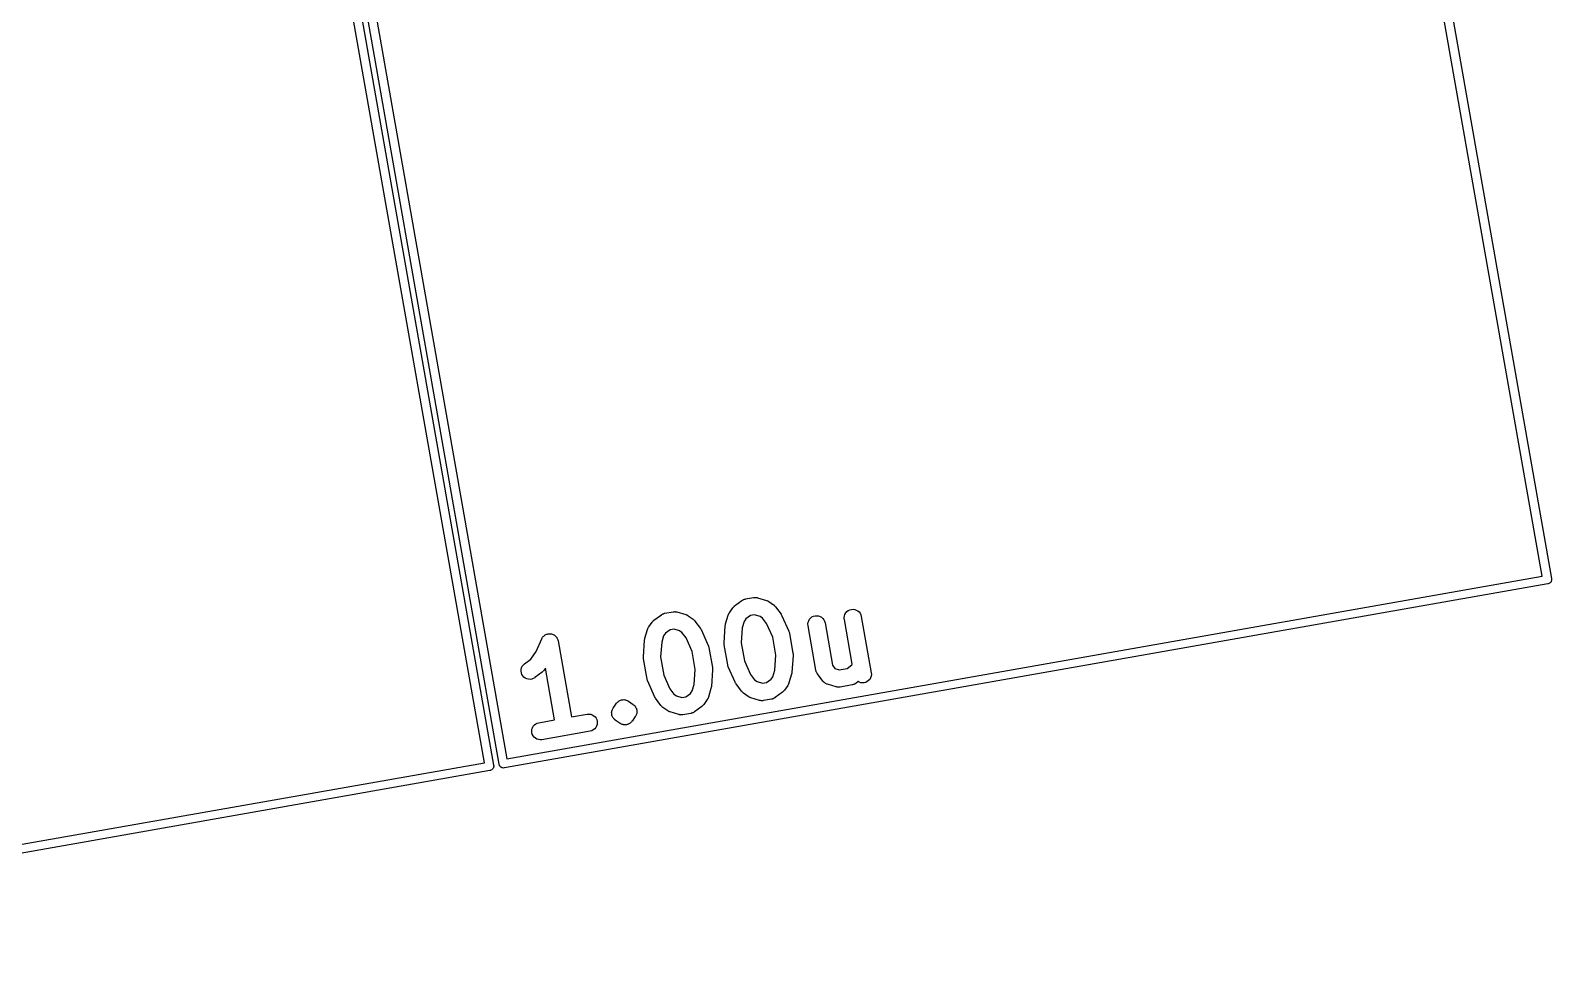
# Model space of a CAD drawing. Extents: x 61 to 358, y -137 to -43.
# Drawn here: x 331.41 to 358.39, y -109.49 to -93.11 of the extents above; entities that cross this region are included whole.
import ezdxf

# ---------------------------------------------------------------- set-up
doc = ezdxf.new("R2010")
doc.units = 0
doc.header["$MEASUREMENT"] = 0
doc.layers.add('BLACK', color=7, linetype='CONTINUOUS')

msp = doc.modelspace()

# ---------------------------------------------------------------- linework, layer by layer
at = {"layer": 'BLACK', "linetype": 'CONTINUOUS'}
for p, q in [((358.224, -102.784), (354.987, -84.4234)), ((355.124, -84.3255), (358.387, -102.829)), ((336.364, -87.6335), (339.626, -106.137)), ((339.726, -106.119), (336.464, -87.6159)), ((336.626, -87.6608), (339.864, -106.021)), ((339.464, -106.092), (336.226, -87.7314)), ((358.322, -102.921), (339.819, -106.184)), ((339.864, -106.021), (358.224, -102.784)), ((358.326, -102.921), (358.322, -102.921)), ((358.329, -102.92), (358.326, -102.921)), ((358.34, -102.917), (358.329, -102.92)), ((358.329, -102.92), (358.329, -102.92)), ((358.354, -102.91), (358.34, -102.917)), ((358.365, -102.901), (358.354, -102.91)), ((358.375, -102.889), (358.365, -102.901)), ((358.376, -102.888), (358.375, -102.889)), ((358.379, -102.883), (358.376, -102.888)), ((358.383, -102.876), (358.379, -102.883)), ((358.387, -102.864), (358.383, -102.876)), ((358.387, -102.829), (358.388, -102.832)), ((358.389, -102.847), (358.387, -102.862)), ((358.387, -102.862), (358.387, -102.864)), ((358.388, -102.832), (358.388, -102.836)), ((358.388, -102.836), (358.388, -102.836)), ((358.388, -102.836), (358.389, -102.847)), ((343.895, -103.32), (343.901, -103.314)), ((343.901, -103.314), (344.031, -103.217)), ((344.031, -103.217), (344.033, -103.216)), ((344.033, -103.216), (344.037, -103.214)), ((344.037, -103.214), (344.04, -103.211)), ((344.04, -103.211), (344.05, -103.206)), ((344.05, -103.206), (344.059, -103.201)), ((344.059, -103.201), (344.063, -103.2)), ((344.063, -103.2), (344.067, -103.198)), ((344.067, -103.198), (344.077, -103.195)), ((344.077, -103.195), (344.087, -103.191)), ((344.087, -103.191), (344.091, -103.191)), ((344.091, -103.191), (344.096, -103.19)), ((344.096, -103.19), (344.238, -103.164)), ((344.238, -103.164), (344.241, -103.164)), ((344.241, -103.164), (344.245, -103.164)), ((344.245, -103.164), (344.249, -103.163)), ((344.249, -103.163), (344.26, -103.163)), ((344.26, -103.163), (344.27, -103.162)), ((344.27, -103.162), (344.275, -103.163)), ((344.275, -103.163), (344.279, -103.163)), ((344.279, -103.163), (344.289, -103.165)), ((344.289, -103.165), (344.3, -103.166)), ((344.3, -103.166), (344.304, -103.167)), ((344.304, -103.167), (344.308, -103.168)), ((344.308, -103.168), (344.464, -103.215)), ((344.464, -103.215), (344.466, -103.215)), ((344.466, -103.215), (344.474, -103.219)), ((344.474, -103.219), (344.482, -103.221)), ((344.482, -103.221), (344.488, -103.224)), ((344.488, -103.224), (344.493, -103.227)), ((344.493, -103.227), (344.5, -103.232)), ((344.5, -103.232), (344.508, -103.236)), ((344.508, -103.236), (344.592, -103.295)), ((344.592, -103.295), (344.594, -103.296)), ((344.594, -103.296), (344.6, -103.302)), ((344.6, -103.302), (344.607, -103.307)), ((344.607, -103.307), (344.611, -103.311)), ((344.611, -103.311), (344.616, -103.316)), ((344.616, -103.316), (344.621, -103.322)), ((342.444, -103.593), (342.449, -103.586)), ((342.449, -103.586), (342.454, -103.582)), ((342.454, -103.582), (342.458, -103.577)), ((342.458, -103.577), (342.465, -103.572)), ((342.465, -103.572), (342.471, -103.566)), ((342.471, -103.566), (342.602, -103.469)), ((342.602, -103.469), (342.604, -103.468)), ((342.604, -103.468), (342.607, -103.466)), ((342.607, -103.466), (342.611, -103.463)), ((342.611, -103.463), (342.62, -103.458)), ((342.62, -103.458), (342.629, -103.453)), ((342.629, -103.453), (342.633, -103.452)), ((342.633, -103.452), (342.638, -103.45)), ((342.638, -103.45), (342.648, -103.447)), ((342.648, -103.447), (342.657, -103.443)), ((342.657, -103.443), (342.662, -103.443)), ((342.662, -103.443), (342.666, -103.442)), ((342.666, -103.442), (342.809, -103.416)), ((342.809, -103.416), (342.811, -103.416)), ((342.811, -103.416), (342.816, -103.416)), ((342.816, -103.416), (342.82, -103.415)), ((342.82, -103.415), (342.83, -103.415)), ((342.83, -103.415), (342.841, -103.414)), ((342.841, -103.414), (342.845, -103.415)), ((342.845, -103.415), (342.85, -103.415)), ((342.85, -103.415), (342.86, -103.417)), ((342.86, -103.417), (342.87, -103.418)), ((342.87, -103.418), (342.875, -103.42)), ((342.875, -103.42), (342.879, -103.42)), ((342.879, -103.42), (343.035, -103.467)), ((343.035, -103.467), (343.037, -103.467)), ((343.037, -103.467), (343.044, -103.471)), ((343.044, -103.471), (343.053, -103.473)), ((343.053, -103.473), (343.058, -103.476)), ((343.058, -103.476), (343.064, -103.479)), ((343.064, -103.479), (343.071, -103.484)), ((343.071, -103.484), (343.079, -103.488)), ((343.079, -103.488), (343.163, -103.547)), ((343.163, -103.547), (343.164, -103.548)), ((343.164, -103.548), (343.171, -103.554)), ((343.171, -103.554), (343.178, -103.559)), ((343.178, -103.559), (343.182, -103.563)), ((343.182, -103.563), (343.187, -103.568)), ((343.187, -103.568), (343.192, -103.574)), ((343.192, -103.574), (343.198, -103.581)), ((343.198, -103.581), (343.294, -103.711)), ((343.74, -103.632), (343.787, -103.477)), ((343.787, -103.475), (343.791, -103.467)), ((343.787, -103.477), (343.787, -103.475)), ((343.791, -103.467), (343.793, -103.459)), ((343.793, -103.459), (343.796, -103.453)), ((343.796, -103.453), (343.799, -103.447)), ((343.799, -103.447), (343.804, -103.44)), ((343.804, -103.44), (343.808, -103.433)), ((343.808, -103.433), (343.867, -103.349)), ((343.867, -103.349), (343.868, -103.347)), ((343.868, -103.347), (343.874, -103.341)), ((343.874, -103.341), (343.879, -103.334)), ((343.879, -103.334), (343.884, -103.33)), ((343.884, -103.33), (343.888, -103.325)), ((343.888, -103.325), (343.895, -103.32)), ((344.072, -103.588), (344.037, -103.703)), ((344.102, -103.544), (344.072, -103.588)), ((344.184, -103.483), (344.102, -103.544)), ((344.256, -103.471), (344.184, -103.483)), ((344.353, -103.5), (344.256, -103.471)), ((344.397, -103.53), (344.353, -103.5)), ((344.469, -103.627), (344.397, -103.53)), ((344.621, -103.322), (344.627, -103.329)), ((344.627, -103.329), (344.724, -103.459)), ((344.724, -103.459), (344.725, -103.461)), ((344.725, -103.461), (344.725, -103.461)), ((344.725, -103.461), (344.726, -103.462)), ((344.726, -103.462), (344.733, -103.474)), ((344.733, -103.474), (344.74, -103.487)), ((344.74, -103.487), (344.74, -103.487)), ((344.74, -103.487), (344.74, -103.488)), ((344.74, -103.488), (344.862, -103.761)), ((345.205, -103.603), (345.215, -103.575)), ((345.215, -103.575), (345.23, -103.55)), ((345.23, -103.55), (345.249, -103.527)), ((345.249, -103.527), (345.273, -103.509)), ((345.273, -103.509), (345.3, -103.496)), ((345.3, -103.496), (345.328, -103.488)), ((345.328, -103.488), (345.358, -103.486)), ((345.358, -103.486), (345.387, -103.49)), ((345.387, -103.49), (345.416, -103.499)), ((345.416, -103.499), (345.442, -103.514)), ((345.442, -103.514), (345.464, -103.533)), ((345.464, -103.533), (345.482, -103.557)), ((345.482, -103.557), (345.496, -103.583)), ((345.496, -103.583), (345.504, -103.612)), ((345.845, -103.52), (345.849, -103.49)), ((345.846, -103.549), (345.845, -103.52)), ((345.847, -103.551), (345.846, -103.549)), ((345.987, -104.347), (345.847, -103.551)), ((345.849, -103.49), (345.858, -103.462)), ((345.858, -103.462), (345.873, -103.436)), ((345.873, -103.436), (345.893, -103.414)), ((345.893, -103.414), (345.916, -103.396)), ((345.916, -103.396), (345.943, -103.382)), ((345.943, -103.382), (345.972, -103.375)), ((345.972, -103.375), (346.001, -103.373)), ((346.001, -103.373), (346.031, -103.376)), ((346.031, -103.376), (346.059, -103.386)), ((346.059, -103.386), (346.085, -103.4)), ((346.085, -103.4), (346.107, -103.42)), ((346.107, -103.42), (346.126, -103.443)), ((346.126, -103.443), (346.139, -103.47)), ((346.139, -103.47), (346.147, -103.498)), ((346.147, -103.498), (346.323, -104.499)), ((340.496, -103.868), (340.506, -103.857)), ((340.506, -103.857), (340.516, -103.846)), ((340.516, -103.846), (340.527, -103.837)), ((340.516, -103.846), (340.516, -103.846)), ((340.516, -103.846), (340.516, -103.846)), ((340.527, -103.837), (340.539, -103.828)), ((340.539, -103.828), (340.552, -103.821)), ((340.539, -103.828), (340.539, -103.828)), ((340.539, -103.828), (340.539, -103.828)), ((340.552, -103.821), (340.566, -103.815)), ((340.566, -103.815), (340.58, -103.811)), ((340.566, -103.815), (340.566, -103.815)), ((340.566, -103.815), (340.566, -103.815)), ((340.58, -103.811), (340.595, -103.807)), ((340.595, -103.807), (340.609, -103.806)), ((340.595, -103.807), (340.595, -103.807)), ((340.595, -103.807), (340.595, -103.807)), ((340.609, -103.806), (340.624, -103.805)), ((340.624, -103.805), (340.625, -103.805)), ((340.624, -103.805), (340.624, -103.805)), ((340.625, -103.805), (340.639, -103.807)), ((340.639, -103.807), (340.654, -103.808)), ((340.654, -103.808), (340.654, -103.809)), ((340.654, -103.809), (340.654, -103.809)), ((340.654, -103.809), (340.668, -103.813)), ((340.668, -103.813), (340.682, -103.818)), ((340.682, -103.818), (340.682, -103.818)), ((340.682, -103.818), (340.682, -103.818)), ((340.682, -103.818), (340.694, -103.825)), ((340.694, -103.825), (340.708, -103.833)), ((340.708, -103.833), (340.708, -103.833)), ((340.708, -103.833), (340.708, -103.833)), ((340.708, -103.833), (340.719, -103.842)), ((340.719, -103.842), (340.73, -103.852)), ((340.73, -103.852), (340.73, -103.852)), ((340.73, -103.852), (340.731, -103.852)), ((340.731, -103.852), (340.739, -103.863)), ((342.311, -103.884), (342.357, -103.729)), ((342.357, -103.729), (342.358, -103.727)), ((342.358, -103.727), (342.361, -103.719)), ((342.361, -103.719), (342.364, -103.711)), ((342.364, -103.711), (342.367, -103.705)), ((342.367, -103.705), (342.37, -103.7)), ((342.37, -103.7), (342.374, -103.692)), ((342.374, -103.692), (342.379, -103.685)), ((342.379, -103.685), (342.437, -103.601)), ((342.437, -103.601), (342.439, -103.599)), ((342.439, -103.599), (342.444, -103.593)), ((342.642, -103.84), (342.608, -103.955)), ((342.673, -103.796), (342.642, -103.84)), ((342.755, -103.735), (342.673, -103.796)), ((342.827, -103.723), (342.755, -103.735)), ((342.924, -103.752), (342.827, -103.723)), ((342.967, -103.782), (342.924, -103.752)), ((343.039, -103.879), (342.967, -103.782)), ((343.294, -103.711), (343.295, -103.713)), ((343.295, -103.713), (343.296, -103.713)), ((343.296, -103.713), (343.296, -103.714)), ((343.296, -103.714), (343.303, -103.726)), ((343.303, -103.726), (343.31, -103.739)), ((343.31, -103.739), (343.311, -103.739)), ((343.311, -103.739), (343.311, -103.74)), ((343.311, -103.74), (343.433, -104.013)), ((343.713, -103.964), (343.735, -103.665)), ((343.735, -103.662), (343.737, -103.648)), ((343.735, -103.663), (343.735, -103.662)), ((343.735, -103.662), (343.735, -103.662)), ((343.735, -103.665), (343.735, -103.663)), ((343.737, -103.648), (343.74, -103.634)), ((343.74, -103.633), (343.74, -103.632)), ((343.74, -103.634), (343.74, -103.633)), ((344.037, -103.703), (344.019, -103.966)), ((344.576, -103.868), (344.469, -103.627)), ((344.862, -103.761), (344.863, -103.763)), ((344.863, -103.763), (344.864, -103.766)), ((344.864, -103.766), (344.865, -103.768)), ((344.865, -103.768), (344.868, -103.78)), ((344.868, -103.78), (344.872, -103.791)), ((344.872, -103.791), (344.872, -103.794)), ((344.872, -103.794), (344.873, -103.797)), ((344.873, -103.797), (344.936, -104.154)), ((345.201, -103.633), (345.205, -103.603)), ((345.203, -103.663), (345.201, -103.633)), ((345.204, -103.665), (345.203, -103.663)), ((345.342, -104.451), (345.204, -103.665)), ((345.504, -103.612), (345.636, -104.363)), ((340.286, -104.257), (340.381, -104.122)), ((340.381, -104.122), (340.48, -103.896)), ((340.48, -103.896), (340.481, -103.894)), ((340.481, -103.894), (340.489, -103.881)), ((340.481, -103.894), (340.481, -103.894)), ((340.481, -103.894), (340.481, -103.894)), ((340.481, -103.894), (340.481, -103.894)), ((340.489, -103.881), (340.496, -103.868)), ((340.496, -103.868), (340.496, -103.868)), ((340.496, -103.868), (340.496, -103.868)), ((340.739, -103.863), (340.749, -103.875)), ((340.749, -103.875), (340.749, -103.876)), ((340.749, -103.876), (340.749, -103.876)), ((340.749, -103.876), (340.755, -103.888)), ((340.755, -103.888), (340.762, -103.902)), ((340.762, -103.902), (340.762, -103.902)), ((340.762, -103.902), (340.762, -103.902)), ((340.762, -103.902), (340.766, -103.916)), ((340.766, -103.916), (340.77, -103.931)), ((340.77, -103.931), (341.008, -105.281)), ((342.284, -104.216), (342.305, -103.917)), ((342.305, -103.914), (342.308, -103.9)), ((342.305, -103.915), (342.305, -103.914)), ((342.305, -103.914), (342.305, -103.914)), ((342.305, -103.917), (342.305, -103.915)), ((342.308, -103.9), (342.311, -103.886)), ((342.311, -103.885), (342.311, -103.884)), ((342.311, -103.886), (342.311, -103.885)), ((342.608, -103.955), (342.589, -104.218)), ((343.147, -104.12), (343.039, -103.879)), ((343.203, -104.441), (343.147, -104.12)), ((343.433, -104.013), (343.434, -104.015)), ((343.434, -104.015), (343.435, -104.018)), ((343.435, -104.018), (343.436, -104.02)), ((343.436, -104.02), (343.439, -104.032)), ((343.439, -104.032), (343.443, -104.043)), ((343.443, -104.043), (343.443, -104.046)), ((343.443, -104.046), (343.444, -104.049)), ((343.444, -104.049), (343.507, -104.406)), ((343.714, -103.966), (343.713, -103.964)), ((343.713, -103.969), (343.714, -103.966)), ((343.714, -103.981), (343.713, -103.969)), ((343.714, -103.993), (343.714, -103.981)), ((343.715, -103.996), (343.714, -103.993)), ((343.715, -103.999), (343.715, -103.996)), ((343.715, -104.001), (343.715, -103.999)), ((343.778, -104.358), (343.715, -104.001)), ((344.019, -103.966), (344.075, -104.287)), ((344.633, -104.188), (344.576, -103.868)), ((340.123, -104.41), (340.136, -104.383)), ((340.136, -104.383), (340.154, -104.359)), ((340.154, -104.359), (340.176, -104.339)), ((340.176, -104.339), (340.286, -104.257)), ((342.284, -104.218), (342.284, -104.216)), ((342.284, -104.221), (342.284, -104.218)), ((342.285, -104.233), (342.284, -104.221)), ((342.285, -104.245), (342.285, -104.233)), ((342.285, -104.248), (342.285, -104.245)), ((342.286, -104.251), (342.285, -104.248)), ((342.286, -104.253), (342.286, -104.251)), ((342.349, -104.61), (342.286, -104.253)), ((342.589, -104.218), (342.646, -104.539)), ((343.779, -104.361), (343.778, -104.358)), ((343.779, -104.363), (343.779, -104.361)), ((343.783, -104.375), (343.779, -104.363)), ((343.786, -104.387), (343.783, -104.375)), ((343.788, -104.389), (343.786, -104.387)), ((343.788, -104.392), (343.788, -104.389)), ((343.789, -104.394), (343.788, -104.392)), ((343.911, -104.667), (343.789, -104.394)), ((344.075, -104.287), (344.183, -104.528)), ((344.614, -104.452), (344.633, -104.188)), ((344.938, -104.191), (344.917, -104.49)), ((344.936, -104.154), (344.937, -104.156)), ((344.937, -104.156), (344.937, -104.159)), ((344.937, -104.159), (344.937, -104.161)), ((344.937, -104.161), (344.938, -104.174)), ((344.938, -104.174), (344.938, -104.186)), ((344.938, -104.186), (344.938, -104.189)), ((344.938, -104.189), (344.938, -104.191)), ((345.636, -104.363), (345.681, -104.423)), ((345.897, -104.419), (345.979, -104.359)), ((345.979, -104.359), (345.987, -104.347)), ((340.115, -104.468), (340.116, -104.439)), ((340.119, -104.498), (340.115, -104.468)), ((340.116, -104.439), (340.123, -104.41)), ((340.129, -104.526), (340.119, -104.498)), ((340.144, -104.551), (340.129, -104.526)), ((340.164, -104.574), (340.144, -104.551)), ((340.187, -104.592), (340.164, -104.574)), ((340.214, -104.605), (340.187, -104.592)), ((340.243, -104.612), (340.214, -104.605)), ((340.273, -104.614), (340.243, -104.612)), ((340.302, -104.61), (340.273, -104.614)), ((340.33, -104.6), (340.302, -104.61)), ((340.356, -104.585), (340.33, -104.6)), ((340.358, -104.584), (340.356, -104.585)), ((340.488, -104.487), (340.358, -104.584)), ((340.494, -104.482), (340.488, -104.487)), ((340.501, -104.476), (340.494, -104.482)), ((340.505, -104.472), (340.501, -104.476)), ((340.51, -104.467), (340.505, -104.472)), ((340.515, -104.46), (340.51, -104.467)), ((340.521, -104.454), (340.515, -104.46)), ((340.522, -104.452), (340.521, -104.454)), ((340.546, -104.417), (340.522, -104.452)), ((340.708, -105.334), (340.546, -104.417)), ((342.35, -104.613), (342.349, -104.61)), ((342.35, -104.616), (342.35, -104.613)), ((342.354, -104.627), (342.35, -104.616)), ((342.357, -104.639), (342.354, -104.627)), ((342.358, -104.641), (342.357, -104.639)), ((342.359, -104.644), (342.358, -104.641)), ((342.36, -104.646), (342.359, -104.644)), ((342.482, -104.919), (342.36, -104.646)), ((342.646, -104.539), (342.753, -104.78)), ((343.185, -104.704), (343.203, -104.441)), ((343.509, -104.443), (343.488, -104.742)), ((343.507, -104.406), (343.507, -104.408)), ((343.507, -104.408), (343.507, -104.411)), ((343.507, -104.411), (343.508, -104.414)), ((343.508, -104.414), (343.508, -104.426)), ((343.508, -104.426), (343.509, -104.438)), ((343.509, -104.438), (343.509, -104.441)), ((343.509, -104.441), (343.509, -104.443)), ((343.912, -104.668), (343.911, -104.667)), ((343.919, -104.681), (343.912, -104.668)), ((343.912, -104.668), (343.912, -104.668)), ((344.183, -104.528), (344.255, -104.625)), ((344.255, -104.625), (344.298, -104.655)), ((344.298, -104.655), (344.396, -104.684)), ((344.468, -104.671), (344.549, -104.611)), ((344.549, -104.611), (344.58, -104.567)), ((344.58, -104.567), (344.614, -104.452)), ((344.911, -104.522), (344.865, -104.678)), ((344.912, -104.521), (344.911, -104.522)), ((344.911, -104.522), (344.911, -104.522)), ((344.914, -104.507), (344.912, -104.521)), ((344.917, -104.493), (344.914, -104.507)), ((344.917, -104.49), (344.917, -104.492)), ((344.917, -104.492), (344.917, -104.493)), ((344.917, -104.493), (344.917, -104.493)), ((345.343, -104.455), (345.342, -104.451)), ((345.344, -104.46), (345.343, -104.455)), ((345.347, -104.469), (345.344, -104.46)), ((345.35, -104.48), (345.347, -104.469)), ((345.352, -104.484), (345.35, -104.48)), ((345.354, -104.488), (345.352, -104.484)), ((345.359, -104.497), (345.354, -104.488)), ((345.364, -104.506), (345.359, -104.497)), ((345.366, -104.51), (345.364, -104.506)), ((345.369, -104.513), (345.366, -104.51)), ((345.37, -104.515), (345.369, -104.513)), ((345.467, -104.646), (345.37, -104.515)), ((345.469, -104.648), (345.467, -104.646)), ((345.471, -104.651), (345.469, -104.648)), ((345.479, -104.659), (345.471, -104.651)), ((345.487, -104.668), (345.479, -104.659)), ((345.489, -104.67), (345.487, -104.668)), ((345.681, -104.423), (345.754, -104.445)), ((345.754, -104.445), (345.897, -104.419)), ((346.092, -104.654), (346.05, -104.686)), ((346.111, -104.665), (346.092, -104.654)), ((346.14, -104.674), (346.111, -104.665)), ((346.227, -104.668), (346.199, -104.676)), ((346.254, -104.655), (346.227, -104.668)), ((346.278, -104.637), (346.254, -104.655)), ((346.297, -104.614), (346.278, -104.637)), ((346.312, -104.588), (346.297, -104.614)), ((346.322, -104.56), (346.312, -104.588)), ((346.326, -104.531), (346.322, -104.56)), ((346.323, -104.499), (346.324, -104.501)), ((346.324, -104.501), (346.326, -104.531)), ((342.482, -104.92), (342.482, -104.919)), ((342.489, -104.933), (342.482, -104.92)), ((342.482, -104.92), (342.482, -104.92)), ((342.496, -104.945), (342.489, -104.933)), ((342.753, -104.78), (342.825, -104.877)), ((342.825, -104.877), (342.869, -104.907)), ((342.869, -104.907), (342.966, -104.936)), ((342.966, -104.936), (343.038, -104.923)), ((343.038, -104.923), (343.12, -104.863)), ((343.12, -104.863), (343.15, -104.819)), ((343.15, -104.819), (343.185, -104.704)), ((343.435, -104.932), (343.432, -104.94)), ((343.482, -104.774), (343.435, -104.93)), ((343.435, -104.93), (343.435, -104.932)), ((343.485, -104.759), (343.482, -104.773)), ((343.482, -104.773), (343.482, -104.774)), ((343.482, -104.774), (343.482, -104.774)), ((343.487, -104.745), (343.485, -104.759)), ((343.488, -104.744), (343.487, -104.745)), ((343.487, -104.745), (343.487, -104.745)), ((343.488, -104.742), (343.488, -104.744)), ((343.926, -104.693), (343.919, -104.681)), ((343.927, -104.694), (343.926, -104.693)), ((343.926, -104.693), (343.926, -104.693)), ((343.928, -104.696), (343.927, -104.694)), ((344.025, -104.826), (343.928, -104.696)), ((344.03, -104.832), (344.025, -104.826)), ((344.036, -104.839), (344.03, -104.832)), ((344.04, -104.843), (344.036, -104.839)), ((344.045, -104.848), (344.04, -104.843)), ((344.051, -104.853), (344.045, -104.848)), ((344.058, -104.859), (344.051, -104.853)), ((344.06, -104.86), (344.058, -104.859)), ((344.144, -104.919), (344.06, -104.86)), ((344.151, -104.923), (344.144, -104.919)), ((344.158, -104.928), (344.151, -104.923)), ((344.164, -104.931), (344.158, -104.928)), ((344.17, -104.934), (344.164, -104.931)), ((344.178, -104.936), (344.17, -104.934)), ((344.186, -104.94), (344.178, -104.936)), ((344.396, -104.684), (344.468, -104.671)), ((344.62, -104.938), (344.619, -104.939)), ((344.751, -104.841), (344.62, -104.938)), ((344.757, -104.835), (344.751, -104.841)), ((344.764, -104.83), (344.757, -104.835)), ((344.768, -104.825), (344.764, -104.83)), ((344.773, -104.821), (344.768, -104.825)), ((344.778, -104.814), (344.773, -104.821)), ((344.784, -104.808), (344.778, -104.814)), ((344.785, -104.806), (344.784, -104.808)), ((344.844, -104.722), (344.785, -104.806)), ((344.848, -104.714), (344.844, -104.722)), ((344.853, -104.707), (344.848, -104.714)), ((344.855, -104.702), (344.853, -104.707)), ((344.858, -104.696), (344.855, -104.702)), ((344.861, -104.688), (344.858, -104.696)), ((344.864, -104.68), (344.861, -104.688)), ((344.865, -104.678), (344.864, -104.68)), ((345.492, -104.672), (345.489, -104.67)), ((345.501, -104.678), (345.492, -104.672)), ((345.51, -104.685), (345.501, -104.678)), ((345.513, -104.687), (345.51, -104.685)), ((345.516, -104.689), (345.513, -104.687)), ((345.527, -104.693), (345.516, -104.689)), ((345.537, -104.698), (345.527, -104.693)), ((345.54, -104.699), (345.537, -104.698)), ((345.544, -104.7), (345.54, -104.699)), ((345.546, -104.701), (345.544, -104.7)), ((345.701, -104.747), (345.546, -104.701)), ((345.706, -104.748), (345.701, -104.747)), ((345.71, -104.749), (345.706, -104.748)), ((345.72, -104.751), (345.71, -104.749)), ((345.73, -104.753), (345.72, -104.751)), ((345.735, -104.753), (345.73, -104.753)), ((345.739, -104.753), (345.735, -104.753)), ((345.75, -104.753), (345.739, -104.753)), ((345.76, -104.753), (345.75, -104.753)), ((345.764, -104.752), (345.76, -104.753)), ((345.769, -104.751), (345.764, -104.752)), ((345.771, -104.751), (345.769, -104.751)), ((345.985, -104.713), (345.771, -104.751)), ((345.99, -104.712), (345.985, -104.713)), ((345.994, -104.711), (345.99, -104.712)), ((346.004, -104.708), (345.994, -104.711)), ((346.014, -104.705), (346.004, -104.708)), ((346.018, -104.703), (346.014, -104.705)), ((346.022, -104.702), (346.018, -104.703)), ((346.031, -104.697), (346.022, -104.702)), ((346.041, -104.692), (346.031, -104.697)), ((346.044, -104.689), (346.041, -104.692)), ((346.048, -104.687), (346.044, -104.689)), ((346.05, -104.686), (346.048, -104.687)), ((346.169, -104.678), (346.14, -104.674)), ((346.199, -104.676), (346.169, -104.678)), ((341.72, -105.205), (341.722, -105.191)), ((341.72, -105.206), (341.72, -105.205)), ((341.721, -105.221), (341.72, -105.206)), ((341.72, -105.206), (341.72, -105.206)), ((341.722, -105.191), (341.724, -105.177)), ((341.724, -105.176), (341.729, -105.162)), ((341.724, -105.177), (341.724, -105.176)), ((341.724, -105.176), (341.724, -105.176)), ((341.729, -105.162), (341.733, -105.149)), ((341.733, -105.149), (341.733, -105.148)), ((341.733, -105.148), (341.734, -105.148)), ((341.734, -105.148), (341.741, -105.135)), ((341.741, -105.135), (341.748, -105.123)), ((341.748, -105.123), (341.807, -105.039)), ((341.807, -105.038), (341.808, -105.037)), ((341.807, -105.039), (341.807, -105.038)), ((341.807, -105.038), (341.807, -105.038)), ((341.807, -105.038), (341.807, -105.038)), ((341.808, -105.037), (341.817, -105.026)), ((341.808, -105.037), (341.808, -105.037)), ((341.808, -105.037), (341.808, -105.037)), ((341.808, -105.037), (341.808, -105.037)), ((341.817, -105.026), (341.827, -105.015)), ((341.827, -105.015), (341.827, -105.015)), ((341.827, -105.015), (341.827, -105.015)), ((341.827, -105.015), (341.827, -105.015)), ((341.827, -105.015), (341.828, -105.015)), ((341.828, -105.015), (341.839, -105.006)), ((341.839, -105.006), (341.85, -104.997)), ((341.85, -104.997), (341.851, -104.997)), ((341.851, -104.996), (341.864, -104.99)), ((341.851, -104.997), (341.851, -104.996)), ((341.851, -104.997), (341.851, -104.997)), ((341.851, -104.997), (341.851, -104.997)), ((341.864, -104.99), (341.877, -104.984)), ((341.877, -104.984), (341.878, -104.983)), ((341.877, -104.984), (341.877, -104.984)), ((341.877, -104.984), (341.877, -104.984)), ((341.878, -104.983), (341.892, -104.98)), ((341.878, -104.983), (341.878, -104.983)), ((341.892, -104.98), (341.906, -104.976)), ((341.906, -104.976), (341.906, -104.976)), ((341.906, -104.976), (341.906, -104.976)), ((341.906, -104.976), (341.906, -104.976)), ((341.906, -104.976), (341.907, -104.976)), ((341.907, -104.976), (341.921, -104.975)), ((341.921, -104.975), (341.935, -104.974)), ((341.935, -104.974), (341.936, -104.974)), ((341.935, -104.974), (341.935, -104.974)), ((341.936, -104.974), (341.936, -104.974)), ((341.936, -104.974), (341.936, -104.974)), ((341.936, -104.974), (341.951, -104.976)), ((341.951, -104.976), (341.965, -104.977)), ((341.965, -104.977), (341.965, -104.977)), ((341.965, -104.977), (341.965, -104.977)), ((341.965, -104.977), (341.966, -104.977)), ((341.966, -104.977), (341.966, -104.977)), ((341.966, -104.977), (341.979, -104.982)), ((341.979, -104.982), (341.993, -104.987)), ((341.993, -104.987), (341.993, -104.987)), ((341.993, -104.987), (341.993, -104.987)), ((341.993, -104.987), (341.994, -104.987)), ((341.994, -104.987), (341.994, -104.987)), ((341.994, -104.987), (342.006, -104.994)), ((342.006, -104.994), (342.019, -105.001)), ((342.019, -105.001), (342.103, -105.06)), ((342.103, -105.06), (342.104, -105.061)), ((342.104, -105.061), (342.104, -105.061)), ((342.104, -105.061), (342.104, -105.061)), ((342.104, -105.061), (342.105, -105.061)), ((342.105, -105.061), (342.116, -105.071)), ((342.116, -105.071), (342.126, -105.08)), ((342.126, -105.08), (342.127, -105.081)), ((342.127, -105.081), (342.127, -105.081)), ((342.127, -105.081), (342.136, -105.092)), ((342.136, -105.092), (342.145, -105.104)), ((342.145, -105.104), (342.145, -105.104)), ((342.145, -105.104), (342.145, -105.105)), ((342.145, -105.105), (342.151, -105.117)), ((342.151, -105.117), (342.158, -105.13)), ((342.158, -105.13), (342.158, -105.131)), ((342.158, -105.131), (342.158, -105.131)), ((342.158, -105.131), (342.162, -105.145)), ((342.162, -105.145), (342.166, -105.159)), ((342.166, -105.204), (342.164, -105.218)), ((342.166, -105.159), (342.166, -105.159)), ((342.166, -105.159), (342.166, -105.16)), ((342.166, -105.16), (342.167, -105.174)), ((342.168, -105.19), (342.166, -105.204)), ((342.167, -105.174), (342.168, -105.189)), ((342.168, -105.189), (342.168, -105.189)), ((342.168, -105.189), (342.168, -105.19)), ((342.497, -104.945), (342.496, -104.945)), ((342.497, -104.946), (342.497, -104.945)), ((342.499, -104.948), (342.497, -104.946)), ((342.595, -105.078), (342.499, -104.948)), ((342.601, -105.084), (342.595, -105.078)), ((342.606, -105.091), (342.601, -105.084)), ((342.611, -105.096), (342.606, -105.091)), ((342.615, -105.1), (342.611, -105.096)), ((342.622, -105.105), (342.615, -105.1)), ((342.628, -105.111), (342.622, -105.105)), ((342.63, -105.112), (342.628, -105.111)), ((342.714, -105.171), (342.63, -105.112)), ((342.722, -105.175), (342.714, -105.171)), ((342.729, -105.18), (342.722, -105.175)), ((342.735, -105.183), (342.729, -105.18)), ((342.74, -105.186), (342.735, -105.183)), ((342.748, -105.188), (342.74, -105.186)), ((342.756, -105.192), (342.748, -105.188)), ((342.758, -105.192), (342.756, -105.192)), ((342.914, -105.239), (342.758, -105.192)), ((343.159, -105.207), (343.155, -105.209)), ((343.164, -105.206), (343.159, -105.207)), ((343.173, -105.201), (343.164, -105.206)), ((343.182, -105.196), (343.173, -105.201)), ((343.185, -105.193), (343.182, -105.196)), ((343.189, -105.191), (343.185, -105.193)), ((343.191, -105.19), (343.189, -105.191)), ((343.321, -105.093), (343.191, -105.19)), ((343.328, -105.087), (343.321, -105.093)), ((343.334, -105.082), (343.328, -105.087)), ((343.339, -105.077), (343.334, -105.082)), ((343.343, -105.073), (343.339, -105.077)), ((343.348, -105.066), (343.343, -105.073)), ((343.354, -105.06), (343.348, -105.066)), ((343.355, -105.058), (343.354, -105.06)), ((343.414, -104.974), (343.355, -105.058)), ((343.418, -104.967), (343.414, -104.974)), ((343.423, -104.959), (343.418, -104.967)), ((343.426, -104.954), (343.423, -104.959)), ((343.429, -104.948), (343.426, -104.954)), ((343.432, -104.94), (343.429, -104.948)), ((344.188, -104.94), (344.186, -104.94)), ((344.343, -104.987), (344.188, -104.94)), ((344.348, -104.987), (344.343, -104.987)), ((344.352, -104.989), (344.348, -104.987)), ((344.362, -104.99), (344.352, -104.989)), ((344.372, -104.992), (344.362, -104.99)), ((344.377, -104.992), (344.372, -104.992)), ((344.381, -104.993), (344.377, -104.992)), ((344.392, -104.992), (344.381, -104.993)), ((344.402, -104.992), (344.392, -104.992)), ((344.407, -104.991), (344.402, -104.992)), ((344.411, -104.991), (344.407, -104.991)), ((344.413, -104.991), (344.411, -104.991)), ((344.556, -104.965), (344.413, -104.991)), ((344.56, -104.964), (344.556, -104.965)), ((344.565, -104.964), (344.56, -104.964)), ((344.575, -104.96), (344.565, -104.964)), ((344.585, -104.957), (344.575, -104.96)), ((344.589, -104.955), (344.585, -104.957)), ((344.593, -104.954), (344.589, -104.955)), ((344.602, -104.949), (344.593, -104.954)), ((344.611, -104.944), (344.602, -104.949)), ((344.615, -104.941), (344.611, -104.944)), ((344.619, -104.939), (344.615, -104.941)), ((340.307, -105.5), (340.317, -105.472)), ((340.317, -105.472), (340.331, -105.446)), ((340.331, -105.446), (340.351, -105.423)), ((340.351, -105.423), (340.374, -105.405)), ((340.374, -105.405), (340.401, -105.391)), ((340.401, -105.391), (340.429, -105.383)), ((340.429, -105.383), (340.708, -105.334)), ((341.008, -105.281), (341.287, -105.232)), ((341.287, -105.232), (341.289, -105.232)), ((341.289, -105.232), (341.319, -105.23)), ((341.319, -105.23), (341.348, -105.234)), ((341.348, -105.234), (341.376, -105.244)), ((341.376, -105.244), (341.402, -105.258)), ((341.402, -105.258), (341.425, -105.278)), ((341.438, -105.47), (341.419, -105.493)), ((341.425, -105.278), (341.443, -105.302)), ((341.453, -105.444), (341.438, -105.47)), ((341.443, -105.302), (341.456, -105.328)), ((341.462, -105.416), (341.453, -105.444)), ((341.456, -105.328), (341.464, -105.357)), ((341.466, -105.387), (341.462, -105.416)), ((341.464, -105.357), (341.466, -105.387)), ((341.722, -105.235), (341.721, -105.221)), ((341.722, -105.236), (341.722, -105.235)), ((341.722, -105.235), (341.722, -105.235)), ((341.726, -105.25), (341.722, -105.236)), ((341.73, -105.264), (341.726, -105.25)), ((341.73, -105.265), (341.73, -105.264)), ((341.73, -105.264), (341.73, -105.264)), ((341.737, -105.277), (341.73, -105.265)), ((341.743, -105.29), (341.737, -105.277)), ((341.743, -105.291), (341.743, -105.29)), ((341.744, -105.291), (341.743, -105.291)), ((341.752, -105.302), (341.744, -105.291)), ((341.761, -105.314), (341.752, -105.302)), ((341.762, -105.314), (341.761, -105.314)), ((341.762, -105.315), (341.762, -105.314)), ((341.773, -105.324), (341.762, -105.315)), ((341.783, -105.334), (341.773, -105.324)), ((341.784, -105.334), (341.783, -105.334)), ((341.785, -105.335), (341.784, -105.334)), ((341.784, -105.334), (341.784, -105.334)), ((341.784, -105.334), (341.784, -105.334)), ((341.869, -105.394), (341.785, -105.335)), ((341.882, -105.401), (341.869, -105.394)), ((341.894, -105.408), (341.882, -105.401)), ((341.895, -105.408), (341.894, -105.408)), ((341.894, -105.408), (341.894, -105.408)), ((341.909, -105.413), (341.895, -105.408)), ((341.895, -105.408), (341.895, -105.408)), ((341.895, -105.408), (341.895, -105.408)), ((341.922, -105.417), (341.909, -105.413)), ((341.923, -105.417), (341.922, -105.417)), ((341.923, -105.418), (341.923, -105.417)), ((341.938, -105.419), (341.923, -105.418)), ((341.923, -105.418), (341.923, -105.418)), ((341.923, -105.418), (341.923, -105.418)), ((341.952, -105.421), (341.938, -105.419)), ((341.953, -105.421), (341.952, -105.421)), ((341.952, -105.421), (341.952, -105.421)), ((341.952, -105.421), (341.952, -105.421)), ((341.967, -105.42), (341.953, -105.421)), ((341.953, -105.421), (341.953, -105.421)), ((341.982, -105.419), (341.967, -105.42)), ((341.983, -105.419), (341.982, -105.419)), ((341.982, -105.419), (341.982, -105.419)), ((341.982, -105.419), (341.982, -105.419)), ((341.982, -105.419), (341.982, -105.419)), ((341.997, -105.415), (341.983, -105.419)), ((342.01, -105.412), (341.997, -105.415)), ((342.011, -105.411), (342.01, -105.412)), ((342.024, -105.405), (342.011, -105.411)), ((342.011, -105.411), (342.011, -105.411)), ((342.011, -105.411), (342.011, -105.411)), ((342.011, -105.411), (342.011, -105.411)), ((342.037, -105.398), (342.024, -105.405)), ((342.038, -105.398), (342.037, -105.398)), ((342.037, -105.398), (342.037, -105.398)), ((342.037, -105.398), (342.037, -105.398)), ((342.049, -105.389), (342.038, -105.398)), ((342.038, -105.398), (342.038, -105.398)), ((342.061, -105.38), (342.049, -105.389)), ((342.071, -105.369), (342.061, -105.38)), ((342.061, -105.38), (342.061, -105.38)), ((342.061, -105.38), (342.061, -105.38)), ((342.061, -105.38), (342.061, -105.38)), ((342.061, -105.38), (342.061, -105.38)), ((342.08, -105.358), (342.071, -105.369)), ((342.081, -105.358), (342.08, -105.358)), ((342.082, -105.356), (342.081, -105.357)), ((342.081, -105.357), (342.081, -105.357)), ((342.081, -105.357), (342.081, -105.357)), ((342.081, -105.357), (342.081, -105.358)), ((342.081, -105.358), (342.081, -105.358)), ((342.081, -105.358), (342.081, -105.358)), ((342.14, -105.272), (342.082, -105.356)), ((342.147, -105.26), (342.14, -105.272)), ((342.155, -105.247), (342.147, -105.26)), ((342.159, -105.233), (342.155, -105.246)), ((342.155, -105.246), (342.155, -105.247)), ((342.155, -105.247), (342.155, -105.247)), ((342.164, -105.219), (342.159, -105.233)), ((342.164, -105.218), (342.164, -105.219)), ((342.164, -105.219), (342.164, -105.219)), ((342.918, -105.239), (342.914, -105.239)), ((342.922, -105.241), (342.918, -105.239)), ((342.933, -105.242), (342.922, -105.241)), ((342.943, -105.244), (342.933, -105.242)), ((342.947, -105.244), (342.943, -105.244)), ((342.952, -105.245), (342.947, -105.244)), ((342.962, -105.244), (342.952, -105.245)), ((342.973, -105.244), (342.962, -105.244)), ((342.977, -105.243), (342.973, -105.244)), ((342.982, -105.243), (342.977, -105.243)), ((342.984, -105.243), (342.982, -105.243)), ((343.127, -105.217), (342.984, -105.243)), ((343.131, -105.216), (343.127, -105.217)), ((343.135, -105.216), (343.131, -105.216)), ((343.145, -105.212), (343.135, -105.216)), ((343.155, -105.209), (343.145, -105.212)), ((340.304, -105.529), (340.307, -105.5)), ((340.306, -105.559), (340.304, -105.529)), ((340.313, -105.588), (340.306, -105.559)), ((340.327, -105.614), (340.313, -105.588)), ((340.345, -105.638), (340.327, -105.614)), ((340.367, -105.657), (340.345, -105.638)), ((340.393, -105.672), (340.367, -105.657)), ((340.421, -105.682), (340.393, -105.672)), ((340.451, -105.686), (340.421, -105.682)), ((340.48, -105.684), (340.451, -105.686)), ((340.482, -105.684), (340.48, -105.684)), ((341.34, -105.532), (340.482, -105.684)), ((341.369, -105.524), (341.34, -105.532)), ((341.395, -105.511), (341.369, -105.524)), ((341.419, -105.493), (341.395, -105.511)), ((339.561, -106.229), (321.058, -109.492)), ((321.103, -109.329), (339.464, -106.092)), ((339.565, -106.229), (339.561, -106.229)), ((339.569, -106.228), (339.565, -106.229)), ((339.58, -106.225), (339.569, -106.228)), ((339.569, -106.228), (339.569, -106.228)), ((339.593, -106.218), (339.58, -106.225)), ((339.605, -106.209), (339.593, -106.218)), ((339.615, -106.197), (339.605, -106.209)), ((339.62, -106.188), (339.615, -106.197)), ((339.615, -106.197), (339.615, -106.197)), ((339.622, -106.184), (339.62, -106.188)), ((339.625, -106.175), (339.622, -106.184)), ((339.627, -106.17), (339.625, -106.175)), ((339.626, -106.137), (339.627, -106.14)), ((339.627, -106.14), (339.628, -106.144)), ((339.628, -106.155), (339.627, -106.17)), ((339.628, -106.144), (339.628, -106.144)), ((339.628, -106.144), (339.628, -106.155)), ((339.727, -106.123), (339.726, -106.119)), ((339.728, -106.126), (339.727, -106.123)), ((339.731, -106.137), (339.728, -106.126)), ((339.728, -106.126), (339.728, -106.126)), ((339.737, -106.151), (339.731, -106.137)), ((339.747, -106.162), (339.737, -106.151)), ((339.756, -106.17), (339.747, -106.162)), ((339.758, -106.172), (339.756, -106.17)), ((339.763, -106.175), (339.758, -106.172)), ((339.771, -106.179), (339.763, -106.175)), ((339.775, -106.181), (339.771, -106.179)), ((339.785, -106.184), (339.775, -106.181)), ((339.8, -106.186), (339.785, -106.184)), ((339.812, -106.185), (339.8, -106.186)), ((339.815, -106.185), (339.812, -106.185)), ((339.812, -106.185), (339.812, -106.185)), ((339.819, -106.184), (339.815, -106.185))]:
    msp.add_line(p, q, dxfattribs=at)

doc.saveas('drawing.dxf')
